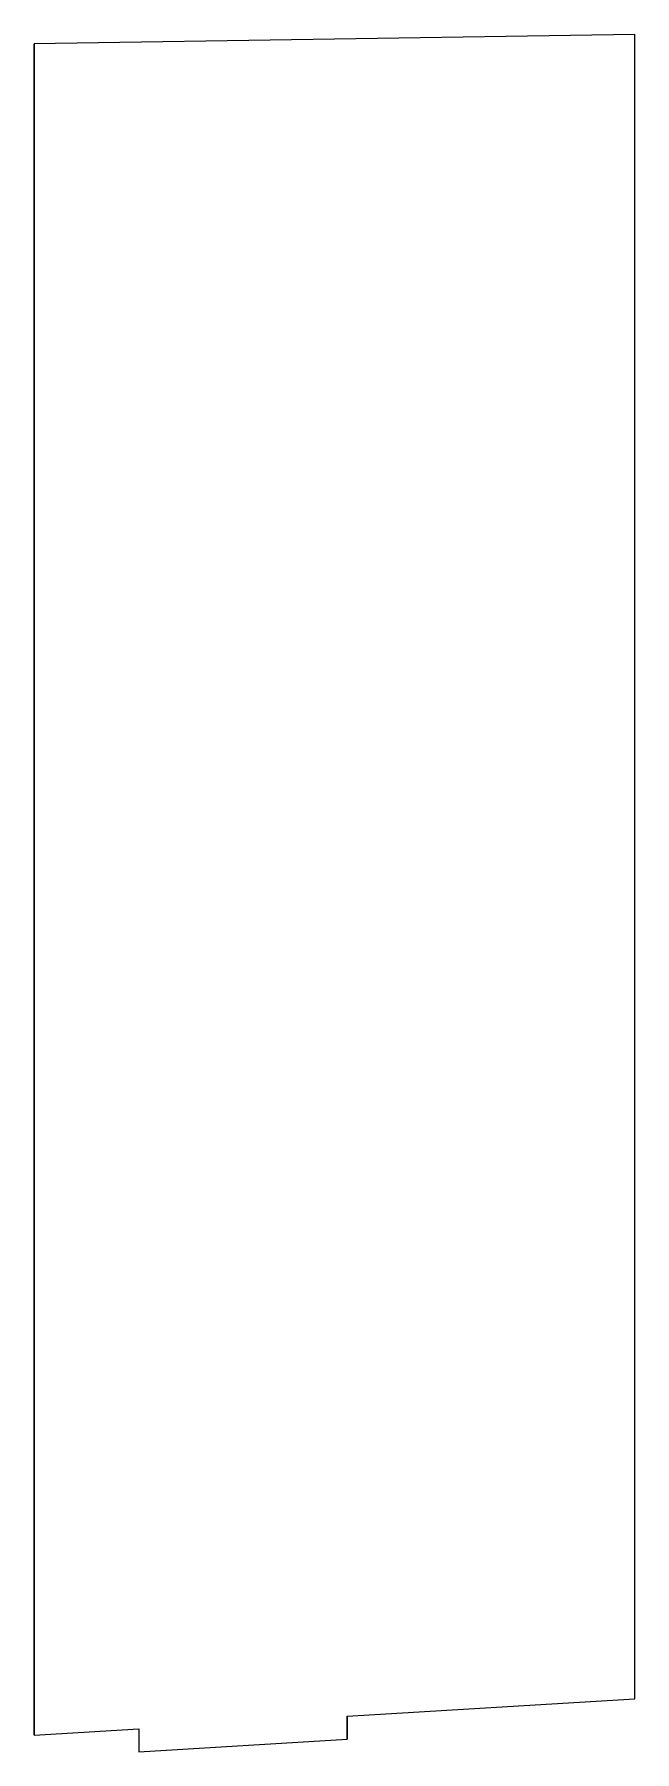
# Model space of a CAD drawing. Header units: inches. Extents: x -10117506 to -5032697, y -6529230 to -3253155.
# Drawn here: x -5048603 to -5048470.9, y -3255339.2 to -3254961.5 of the extents above; entities that cross this region are included whole.
import ezdxf

# ---------------------------------------------------------------- set-up
doc = ezdxf.new("R2010")
doc.units = ezdxf.units.IN
doc.header["$LTSCALE"] = 2
doc.header["$MEASUREMENT"] = 0
doc.layers.get('0').update_dxf_attribs({"linetype": 'CONTINUOUS'})

msp = doc.modelspace()

# ---------------------------------------------------------------- linework, layer by layer
at = {"ltscale": 0.5}
for p, q in [((-5048470.88, -3254961.53), (-5048603.04, -3254963.58)), ((-5048470.88, -3255327.53), (-5048470.88, -3254961.53)), ((-5048603.04, -3255335.55), (-5048603.04, -3254963.58)), ((-5048534.14, -3255331.39), (-5048470.88, -3255327.53)), ((-5048534.14, -3255331.39), (-5048534.14, -3255336.39)), ((-5048603.04, -3255335.55), (-5048580.06, -3255334.17)), ((-5048580.06, -3255334.17), (-5048580.06, -3255339.17)), ((-5048580.06, -3255339.17), (-5048534.14, -3255336.39))]:
    msp.add_line(p, q, dxfattribs=at)
msp.add_lwpolyline([(-5048470.88, -3254961.53), (-5048603.04, -3254963.58), (-5048603.04, -3255335.55), (-5048580.06, -3255334.17), (-5048580.06, -3255339.17), (-5048534.14, -3255336.39), (-5048534.14, -3255331.39), (-5048470.88, -3255327.53)], close=True, dxfattribs=at)

doc.saveas('drawing.dxf')
